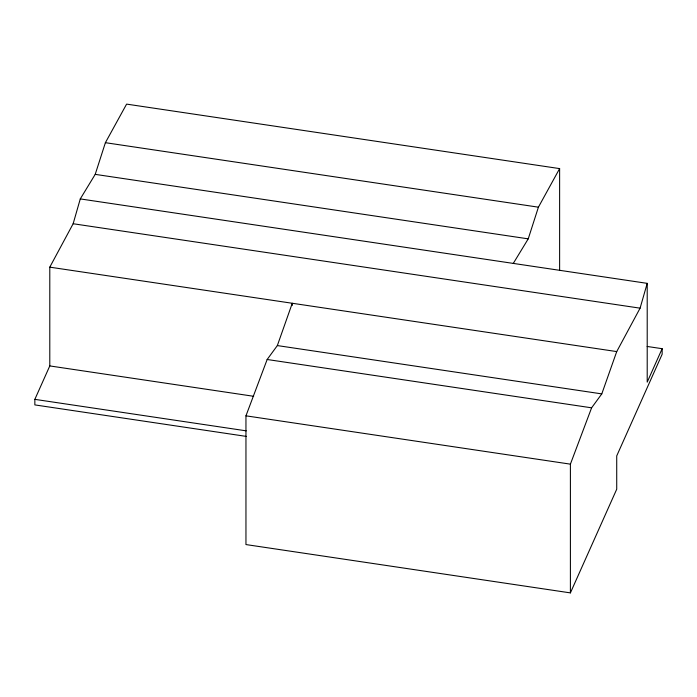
<?xml version="1.0" encoding="UTF-8"?>
<svg xmlns="http://www.w3.org/2000/svg" width="697" height="697" viewBox="0 0 697 697"><rect width="100%" height="100%" fill="white"/><g stroke="black" fill="none" stroke-linecap="round" stroke-linejoin="round"><path stroke-width="1.05" d="M246.224 436.392L34.85 404.905L34.85 399.355L49.792 365.925L49.792 267.151L73.15 223.737L80.277 198.915L95.21 174.363L105.395 142.685L126.601 104.114L559.621 168.604L559.621 270.297M292.278 305.434L292.278 303.265L277.345 345.573L267.16 359.495L245.954 415.83L245.954 544.566L570.399 592.886L570.399 464.15L591.605 407.815L601.79 393.892L616.723 351.584L640.09 308.17L647.208 283.357L80.277 198.915M513.288 263.405L528.23 238.853L538.415 207.175L559.621 168.604M647.147 346.461L662.15 348.692L647.208 382.13L647.208 283.357M570.399 592.886L616.723 489.207L616.723 455.908L662.15 354.242L662.15 348.692M105.395 142.685L538.415 207.175M95.21 174.363L528.23 238.853M73.15 223.737L640.09 308.17M49.792 267.151L616.723 351.584M277.345 345.573L601.79 393.892M267.16 359.495L591.605 407.815M49.792 365.925L253.656 396.288M245.954 415.83L570.399 464.15M34.85 399.355L246.224 430.842"/></g></svg>
